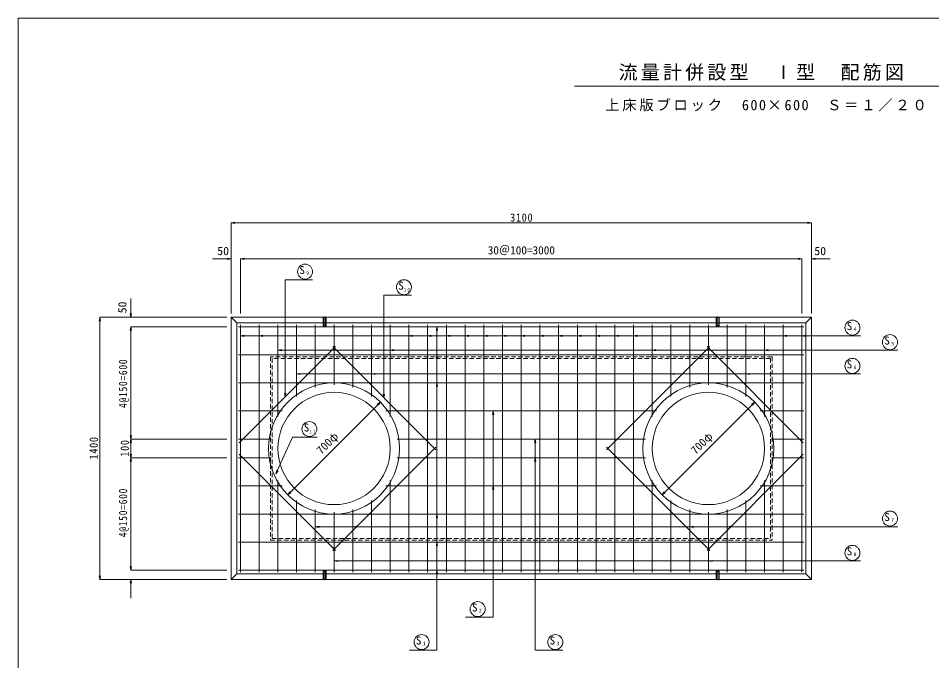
# Model space of a CAD drawing. Units: millimetres at full size, sheet at 1:20; some dimension numbers follow another scale. Extents: x -10763 to 3978, y -2819 to 6691.
# Drawn here: x -3978 to 902, y -611 to 2819 of the extents above; entities that cross this region are included whole.
import ezdxf
from ezdxf.enums import TextEntityAlignment as Align

# ---------------------------------------------------------------- set-up
doc = ezdxf.new("R2010")
doc.units = ezdxf.units.MM
doc.header["$LTSCALE"] = 20
doc.linetypes.add('DASHED1', pattern=[1.8, 1.2, -0.6])
for name, color, linetype, lineweight in [('0-0_図面枠', 4, 'Continuous', 9), ('0-3_鉄筋', 7, 'Continuous', 9), ('0-6_寸法', 4, 'Continuous', 9), ('0-F', 7, 'Continuous', 9), ('1-0', 7, 'Continuous', 9)]:
    doc.layers.add(name, color=color, linetype=linetype, lineweight=lineweight)
doc.styles.add('ＭＳ ゴシック', font='')
doc.styles.get('ＭＳ ゴシック').set_extended_font_data('MS Gothic')

msp = doc.modelspace()

# ---------------------------------------------------------------- linework, layer by layer
at = {"layer": '0-0_図面枠', "color": 3}
for p, q in [((-2811.42, 1192.26), (-2841.42, 1222.26)), ((228.58, 1192.26), (258.58, 1222.26)), ((-2811.42, 1192.26), (-2811.42, -147.74)), ((228.58, 1192.26), (-2811.42, 1192.26)), ((228.58, 1192.26), (228.58, -147.74)), ((-2811.42, -147.74), (-2841.42, -177.74)), ((-2811.42, -147.74), (228.58, -147.74)), ((228.58, -147.74), (258.58, -177.74))]:
    msp.add_line(p, q, dxfattribs=at)
at = {"layer": '0-0_図面枠'}
for p, q in [((-2348.32, 1177.26), (-2348.32, 1222.26)), ((-2341.42, 1226.2), (-2341.42, 1173.31)), ((-2341.42, 1226.2), (-2341.42, 1173.31)), ((-2334.52, 1222.26), (-2334.52, 1177.26)), ((-2334.52, 1222.26), (-2334.52, 1177.26)), ((-248.32, 1222.26), (-248.32, 1177.26)), ((-248.32, 1222.26), (-248.32, 1177.26)), ((-241.42, 1226.2), (-241.42, 1173.31)), ((-241.42, 1226.2), (-241.42, 1173.31)), ((-234.52, 1177.26), (-234.52, 1222.26)), ((-2348.32, 1177.26), (-2349.42, 1178.36)), ((-2348.32, 1177.26), (-2349.42, 1178.36)), ((-2334.52, 1177.26), (-2348.32, 1177.26)), ((-2333.42, 1178.36), (-2334.52, 1177.26)), ((-2333.42, 1178.36), (-2334.52, 1177.26)), ((-249.42, 1178.36), (-248.32, 1177.26)), ((-249.42, 1178.36), (-248.32, 1177.26)), ((-248.32, 1177.26), (-234.52, 1177.26)), ((-234.52, 1177.26), (-233.42, 1178.36)), ((-234.52, 1177.26), (-233.42, 1178.36)), ((-2348.32, -132.74), (-2349.42, -133.84)), ((-2348.32, -132.74), (-2349.42, -133.84)), ((-2348.32, -132.74), (-2348.32, -177.74)), ((-2334.52, -132.74), (-2348.32, -132.74)), ((-2341.42, -181.69), (-2341.42, -128.8)), ((-2341.42, -181.69), (-2341.42, -128.8)), ((-2334.52, -177.74), (-2334.52, -132.74)), ((-2333.42, -133.84), (-2334.52, -132.74)), ((-2334.52, -177.74), (-2334.52, -132.74)), ((-2333.42, -133.84), (-2334.52, -132.74)), ((-249.42, -133.84), (-248.32, -132.74)), ((-249.42, -133.84), (-248.32, -132.74)), ((-248.32, -177.74), (-248.32, -132.74)), ((-248.32, -177.74), (-248.32, -132.74)), ((-248.32, -132.74), (-234.52, -132.74)), ((-241.42, -181.69), (-241.42, -128.8)), ((-241.42, -181.69), (-241.42, -128.8)), ((-234.52, -132.74), (-234.52, -177.74)), ((-234.52, -132.74), (-233.42, -133.84)), ((-234.52, -132.74), (-233.42, -133.84))]:
    msp.add_line(p, q, dxfattribs=at)
at = {"layer": '0-0_図面枠', "color": 7, "linetype": 'DASHED1'}
for p, q in [((48.58, 1012.26), (-2631.42, 1012.26)), ((-2631.42, 1012.26), (-2631.42, 32.26)), ((39.58, 1003.26), (39.58, 41.26)), ((48.58, 1012.26), (48.58, 32.26)), ((-2631.42, 32.26), (48.58, 32.26)), ((-2622.42, 41.26), (39.58, 41.26))]:
    msp.add_line(p, q, dxfattribs=at)
at = {"layer": '0-0_図面枠', "color": 3}
msp.add_lwpolyline([(-2841.42, -177.74), (258.58, -177.74), (258.58, 1222.26), (-2841.42, 1222.26)], close=True, dxfattribs=at)
at = {"layer": '0-0_図面枠'}
for points in [[(-2349.42, 1178.36), (-2349.42, 1222.26), (-2333.42, 1222.26), (-2333.42, 1178.36)], [(-2349.42, 1178.36), (-2349.42, 1222.26), (-2333.42, 1222.26), (-2333.42, 1178.36)], [(-2334.52, 1177.26), (-2348.32, 1177.26), (-2348.32, 1222.26)], [(-233.42, 1178.36), (-233.42, 1222.26), (-249.42, 1222.26), (-249.42, 1178.36)], [(-233.42, 1178.36), (-233.42, 1222.26), (-249.42, 1222.26), (-249.42, 1178.36)], [(-248.32, 1177.26), (-234.52, 1177.26), (-234.52, 1222.26)], [(-2349.42, -133.84), (-2349.42, -177.74), (-2333.42, -177.74), (-2333.42, -133.84)], [(-2349.42, -133.84), (-2349.42, -177.74), (-2333.42, -177.74), (-2333.42, -133.84)], [(-2334.52, -132.74), (-2348.32, -132.74), (-2348.32, -177.74)], [(-233.42, -133.84), (-233.42, -177.74), (-249.42, -177.74), (-249.42, -133.84)], [(-233.42, -133.84), (-233.42, -177.74), (-249.42, -177.74), (-249.42, -133.84)], [(-248.32, -132.74), (-234.52, -132.74), (-234.52, -177.74)]]:
    msp.add_lwpolyline(points, dxfattribs=at)
at = {"layer": '0-0_図面枠', "color": 7, "linetype": 'DASHED1'}
msp.add_lwpolyline([(39.58, 1003.26), (-2622.42, 1003.26), (-2622.42, 41.26)], dxfattribs=at)
at = {"layer": '0-0_図面枠', "color": 3}
for centre in [(-2291.42, 522.26), (-291.42, 522.26)]:
    msp.add_circle(centre, 300, dxfattribs=at)
at = {"layer": '0-3_鉄筋'}
for p, q in [((-2791.42, 1534.98), (-2771.72, 1538.45)), ((-2791.42, 1534.98), (-2771.72, 1531.51)), ((208.58, 1534.98), (188.89, 1538.45)), ((208.58, 1534.98), (188.89, 1531.51)), ((-2553.26, 797.81), (-2556.74, 817.51)), ((-2553.26, 797.81), (-2549.79, 817.51)), ((-2024.85, 793.09), (-2028.32, 812.79)), ((-2024.85, 793.09), (-2021.38, 812.79))]:
    msp.add_line(p, q, dxfattribs=at)
at = {"layer": '0-3_鉄筋', "color": 4}
for p, q in [((-2791.42, 1534.98), (208.58, 1534.98)), ((-2791.42, 1534.98), (-2791.42, 1243.3)), ((208.58, 1534.98), (208.58, 1243.3))]:
    msp.add_line(p, q, dxfattribs=at)
at = {"layer": '0-3_鉄筋', "color": 2}
for p, q in [((-2801.42, 1172.26), (-1291.42, 1172.26)), ((-2791.42, 1182.26), (-2791.42, -137.74)), ((-2691.42, 1182.26), (-2691.42, -137.74)), ((-2591.42, 1182.26), (-2591.42, 692.53)), ((-2491.42, 1182.26), (-2491.42, 799.48)), ((-2391.42, 1182.26), (-2391.42, 847.67)), ((-2291.42, 1182.26), (-2291.42, 862.26)), ((-2191.42, 1182.26), (-2191.42, 847.67)), ((-2091.42, 1182.26), (-2091.42, 799.48)), ((-1991.42, 1182.26), (-1991.42, 692.53)), ((-1891.42, 1182.26), (-1891.42, -137.74)), ((-1791.42, 1182.26), (-1791.42, -137.74)), ((-1691.42, 1182.26), (-1691.42, -137.74)), ((-1591.42, 1182.26), (-1591.42, -137.74)), ((-1491.42, 1182.26), (-1491.42, -137.74)), ((-1391.42, 1182.26), (-1391.42, -137.74)), ((-1291.42, 1182.26), (-1291.42, -137.74)), ((218.58, 1172.26), (-1291.42, 1172.26)), ((-1191.42, 1182.26), (-1191.42, -137.74)), ((-1091.42, 1182.26), (-1091.42, -137.74)), ((-991.42, 1182.26), (-991.42, -137.74)), ((-891.42, 1182.26), (-891.42, -137.74)), ((-791.42, 1182.26), (-791.42, -137.74)), ((-691.42, 1182.26), (-691.42, -137.74)), ((-591.42, 1182.26), (-591.42, 692.53)), ((-491.42, 1182.26), (-491.42, 799.48)), ((-391.42, 1182.26), (-391.42, 847.67)), ((-291.42, 1182.26), (-291.42, 862.26)), ((-191.42, 1182.26), (-191.42, 847.67)), ((-91.42, 1182.26), (-91.42, 799.48)), ((8.58, 1182.26), (8.58, 692.53)), ((108.58, 1182.26), (108.58, -137.74)), ((208.58, 1182.26), (208.58, -137.74)), ((-2284.34, 1066.73), (-2798.49, 552.59)), ((-1746.94, 515.19), (-2298.49, 1066.73)), ((-835.89, 515.19), (-284.34, 1066.73)), ((-298.49, 1066.73), (215.66, 552.59)), ((-2801.42, 1022.26), (-1291.42, 1022.26)), ((218.58, 1022.26), (-1291.42, 1022.26)), ((-2801.42, 872.26), (-1291.42, 872.26)), ((218.58, 872.26), (-1291.42, 872.26)), ((-2801.42, 722.26), (-2568.64, 722.26)), ((-2014.19, 722.26), (-1291.42, 722.26)), ((-568.64, 722.26), (-1291.42, 722.26)), ((218.58, 722.26), (-14.19, 722.26)), ((-2801.42, 572.26), (-2627.83, 572.26)), ((-1955.01, 572.26), (-1291.42, 572.26)), ((-627.83, 572.26), (-1291.42, 572.26)), ((218.58, 572.26), (44.99, 572.26)), ((-2798.49, 491.93), (-2284.34, -22.22)), ((-2298.49, -22.22), (-1746.94, 529.33)), ((-284.34, -22.22), (-835.89, 529.33)), ((215.66, 491.93), (-298.49, -22.22)), ((-2801.42, 472.26), (-2627.83, 472.26)), ((-1955.01, 472.26), (-1291.42, 472.26)), ((-627.83, 472.26), (-1291.42, 472.26)), ((218.58, 472.26), (44.99, 472.26)), ((-2591.42, 351.98), (-2591.42, -137.74)), ((-1991.42, 351.98), (-1991.42, -137.74)), ((-591.42, 351.98), (-591.42, -137.74)), ((8.58, 351.98), (8.58, -137.74)), ((-2801.42, 322.26), (-2568.64, 322.26)), ((-2014.19, 322.26), (-1291.42, 322.26)), ((-568.64, 322.26), (-1291.42, 322.26)), ((218.58, 322.26), (-14.19, 322.26)), ((-2491.42, 245.03), (-2491.42, -137.74)), ((-2091.42, 245.03), (-2091.42, -137.74)), ((-491.42, 245.03), (-491.42, -137.74)), ((-91.42, 245.03), (-91.42, -137.74)), ((-2391.42, 196.85), (-2391.42, -137.74)), ((-2191.42, 196.85), (-2191.42, -137.74)), ((-391.42, 196.85), (-391.42, -137.74)), ((-191.42, 196.85), (-191.42, -137.74)), ((-2801.42, 172.26), (-1291.42, 172.26)), ((-2291.42, 182.26), (-2291.42, -137.74)), ((218.58, 172.26), (-1291.42, 172.26)), ((-291.42, 182.26), (-291.42, -137.74)), ((-2801.42, 22.26), (-1291.42, 22.26)), ((218.58, 22.26), (-1291.42, 22.26)), ((-2801.42, -127.74), (-1291.42, -127.74)), ((218.58, -127.74), (-1291.42, -127.74))]:
    msp.add_line(p, q, dxfattribs=at)
for centre in [(-2291.42, 522.26), (-291.42, 522.26)]:
    msp.add_circle(centre, 350, dxfattribs=at)
at = {"layer": '0-6_寸法'}
for p, q in [((-2841.42, 1726.24), (-2821.72, 1729.72)), ((258.58, 1726.24), (-2841.42, 1726.24)), ((-2841.42, 1726.24), (-2821.72, 1722.77)), ((-2841.42, 1726.24), (-2841.42, 1534.98)), ((258.58, 1726.24), (238.89, 1729.72)), ((258.58, 1726.24), (238.89, 1722.77)), ((258.58, 1726.24), (258.58, 1534.98)), ((-2841.42, 1534.98), (-2941.42, 1534.98)), ((-2841.42, 1534.98), (-2861.11, 1538.45)), ((-2841.42, 1534.98), (-2861.11, 1531.51)), ((-2841.42, 1534.98), (-2841.42, 1243.3)), ((258.58, 1534.98), (278.28, 1538.45)), ((258.58, 1534.98), (358.58, 1534.98)), ((258.58, 1534.98), (278.28, 1531.51)), ((258.58, 1534.98), (258.58, 1243.3)), ((-3377.28, 1222.26), (-3377.28, 1322.26)), ((-3542.89, 1222.26), (-3546.36, 1202.56)), ((-3542.89, 1222.26), (-3542.89, -177.74)), ((-3542.89, 1222.26), (-3539.42, 1202.56)), ((-3542.89, 1222.26), (-3377.28, 1222.26)), ((-3377.28, 1222.26), (-3380.76, 1241.95)), ((-3377.28, 1222.26), (-3373.81, 1241.95)), ((-3377.28, 1222.26), (-2864.86, 1222.26)), ((-3377.28, 1172.26), (-3380.76, 1152.56)), ((-3377.28, 572.26), (-3377.28, 1172.26)), ((-3377.28, 1172.26), (-3377.28, 1072.26)), ((-3377.28, 1172.26), (-3373.81, 1152.56)), ((-3377.28, 1172.26), (-2864.86, 1172.26)), ((-2043.93, 769.74), (-2538.9, 274.77)), ((-2043.93, 769.74), (-2060.31, 758.27)), ((-2043.93, 769.74), (-2055.4, 753.36)), ((-43.93, 769.74), (-538.9, 274.77)), ((-43.93, 769.74), (-60.31, 758.27)), ((-43.93, 769.74), (-55.4, 753.36)), ((-3377.28, 572.26), (-3377.28, 672.26)), ((-3377.28, 572.26), (-3380.76, 591.95)), ((-3377.28, 572.26), (-3373.81, 591.95)), ((-3377.28, 572.26), (-3380.76, 552.56)), ((-3377.28, 472.26), (-3377.28, 572.26)), ((-3377.28, 472.26), (-3377.28, 572.26)), ((-3377.28, 572.26), (-3377.28, 472.26)), ((-3377.28, 572.26), (-3373.81, 552.56)), ((-3377.28, 572.26), (-2864.86, 572.26)), ((-3377.28, 472.26), (-3380.76, 491.95)), ((-3377.28, 472.26), (-3380.76, 452.56)), ((-3377.28, 472.26), (-3377.28, 372.26)), ((-3377.28, 472.26), (-3373.81, 452.56)), ((-3377.28, 472.26), (-2864.86, 472.26)), ((-2538.9, 274.77), (-2527.43, 291.15)), ((-2538.9, 274.77), (-2522.52, 286.24)), ((-538.9, 274.77), (-527.43, 291.15)), ((-538.9, 274.77), (-522.52, 286.24)), ((-3377.28, -127.74), (-3377.28, 185.85)), ((-3377.28, 22.26), (-3377.28, -77.74)), ((-3377.28, -127.74), (-3377.28, -27.74)), ((-3377.28, -127.74), (-3380.76, -108.05)), ((-3377.28, -127.74), (-3373.81, -108.05)), ((-3377.28, -127.74), (-2864.86, -127.74)), ((-3542.89, -177.74), (-3546.36, -158.05)), ((-3542.89, -177.74), (-3539.42, -158.05)), ((-3542.89, -177.74), (-3377.28, -177.74)), ((-3377.28, -177.74), (-3380.76, -197.44)), ((-3377.28, -177.74), (-3377.28, -277.74)), ((-3377.28, -177.74), (-3373.81, -197.44)), ((-3377.28, -177.74), (-2864.86, -177.74))]:
    msp.add_line(p, q, dxfattribs=at)
at = {"layer": '0-6_寸法', "color": 7}
for p, q in [((-2601.83, 386.16), (-2512.48, 582.74)), ((-2512.48, 582.74), (-2380.7, 582.74)), ((-2601.83, 386.16), (-2596.85, 405.52)), ((-2601.83, 386.16), (-2590.52, 402.65))]:
    msp.add_line(p, q, dxfattribs=at)
at = {"layer": '0-6_寸法'}
msp.add_lwpolyline([(-3377.28, 172.26), (-3377.28, 472.26), (-3373.81, 491.95)], dxfattribs=at)
at = {"layer": '0-F'}
for p, q in [((-2553.26, 1423.13), (-2406.21, 1423.13)), ((-2553.26, 797.81), (-2553.26, 1423.13)), ((-2024.85, 1339.7), (-1877.8, 1339.7)), ((-2024.85, 793.09), (-2024.85, 1339.7)), ((-1741.42, 1172.26), (-1744.89, 1152.56)), ((-1741.42, 1172.26), (-1741.42, -554.47)), ((-1741.42, 1172.26), (-1737.94, 1152.56)), ((-2791.42, 1124.08), (-2771.72, 1127.55)), ((-2791.42, 1124.08), (520.43, 1124.08)), ((-2791.42, 1124.08), (-2771.72, 1120.6)), ((-2691.42, 1124.08), (-2671.72, 1127.55)), ((-2691.42, 1124.08), (-2671.72, 1120.6)), ((-1891.42, 1124.08), (-1871.72, 1127.55)), ((-1891.42, 1124.08), (-1871.72, 1120.6)), ((-1791.42, 1124.08), (-1771.72, 1127.55)), ((-1791.42, 1124.08), (-1771.72, 1120.6)), ((-1691.42, 1124.08), (-1671.72, 1127.55)), ((-1691.42, 1124.08), (-1671.72, 1120.6)), ((-1591.42, 1124.08), (-1571.72, 1127.55)), ((-1591.42, 1124.08), (-1571.72, 1120.6)), ((-1491.42, 1124.08), (-1471.72, 1127.55)), ((-1491.42, 1124.08), (-1471.72, 1120.6)), ((-1391.42, 1124.08), (-1371.72, 1127.55)), ((-1391.42, 1124.08), (-1371.72, 1120.6)), ((-1291.42, 1124.08), (-1271.72, 1127.55)), ((-1291.42, 1124.08), (-1271.72, 1120.6)), ((-1191.42, 1124.08), (-1171.72, 1127.55)), ((-1191.42, 1124.08), (-1171.72, 1120.6)), ((-1091.42, 1124.08), (-1071.72, 1127.55)), ((-1091.42, 1124.08), (-1071.72, 1120.6)), ((-991.42, 1124.08), (-971.72, 1127.55)), ((-991.42, 1124.08), (-971.72, 1120.6)), ((-891.42, 1124.08), (-871.72, 1127.55)), ((-891.42, 1124.08), (-871.72, 1120.6)), ((-791.42, 1124.08), (-771.72, 1127.55)), ((-791.42, 1124.08), (-771.72, 1120.6)), ((-691.42, 1124.08), (-671.72, 1127.55)), ((-691.42, 1124.08), (-671.72, 1120.6)), ((108.58, 1124.08), (128.28, 1127.55)), ((108.58, 1124.08), (128.28, 1120.6)), ((208.58, 1124.08), (228.28, 1127.55)), ((208.58, 1124.08), (228.28, 1120.6)), ((-2591.42, 1046.61), (-2571.72, 1050.09)), ((-2591.42, 1046.61), (721.13, 1046.61)), ((-2591.42, 1046.61), (-2571.72, 1043.14)), ((-1991.42, 1046.61), (-1971.72, 1050.09)), ((-1991.42, 1046.61), (-1971.72, 1043.14)), ((-591.42, 1046.61), (-571.72, 1050.09)), ((-591.42, 1046.61), (-571.72, 1043.14)), ((8.58, 1046.61), (28.28, 1050.09)), ((8.58, 1046.61), (28.28, 1043.14)), ((-1741.42, 1022.26), (-1744.89, 1002.56)), ((-1741.42, 1022.26), (-1737.94, 1002.56)), ((-2491.42, 919.77), (-2471.72, 923.24)), ((-2491.42, 919.77), (520.43, 919.77)), ((-2491.42, 919.77), (-2471.72, 916.3)), ((-2091.42, 919.77), (-2071.72, 923.24)), ((-2091.42, 919.77), (-2071.72, 916.3)), ((-491.42, 919.77), (-471.72, 923.24)), ((-491.42, 919.77), (-471.72, 916.3)), ((-91.42, 919.77), (-71.72, 923.24)), ((-91.42, 919.77), (-71.72, 916.3)), ((-1741.42, 872.26), (-1744.89, 852.56)), ((-1741.42, 872.26), (-1737.94, 852.56)), ((-1441.95, 722.26), (-1445.42, 702.56)), ((-1441.95, 722.26), (-1441.95, -378.29)), ((-1441.95, 722.26), (-1438.48, 702.56)), ((-1216.28, 572.26), (-1219.76, 552.56)), ((-1216.28, 572.26), (-1216.28, -554.47)), ((-1216.28, 572.26), (-1212.81, 552.56)), ((-1216.28, 472.26), (-1219.76, 452.56)), ((-1216.28, 472.26), (-1212.81, 452.56)), ((-1441.95, 322.26), (-1445.42, 302.56)), ((-1441.95, 322.26), (-1438.48, 302.56)), ((-1741.42, 172.26), (-1744.89, 152.56)), ((-1741.42, 172.26), (-1737.94, 152.56)), ((-2391.42, 104.65), (-2371.72, 108.13)), ((-2391.42, 104.65), (721.13, 104.65)), ((-2391.42, 104.65), (-2371.72, 101.18)), ((-2191.42, 104.65), (-2171.72, 108.13)), ((-2191.42, 104.65), (-2171.72, 101.18)), ((-391.42, 104.65), (-371.72, 108.13)), ((-391.42, 104.65), (-371.72, 101.18)), ((-191.42, 104.65), (-171.72, 108.13)), ((-191.42, 104.65), (-171.72, 101.18)), ((-1741.42, 22.26), (-1744.89, 2.56)), ((-1741.42, 22.26), (-1737.94, 2.56)), ((-2291.42, -78.5), (-2271.72, -75.03)), ((-2291.42, -78.5), (520.43, -78.5)), ((-2291.42, -78.5), (-2271.72, -81.97)), ((-291.42, -78.5), (-271.72, -75.03)), ((-291.42, -78.5), (-271.72, -81.97)), ((-1741.42, -127.74), (-1744.89, -147.44)), ((-1741.42, -127.74), (-1737.94, -147.44)), ((-1441.95, -378.29), (-1589, -378.29)), ((-1741.42, -554.47), (-1888.47, -554.47)), ((-1216.28, -554.47), (-1069.23, -554.47))]:
    msp.add_line(p, q, dxfattribs=at)
at = {"layer": '0-F', "color": 4}
for centre in [(-2446.31, 1466.26), (-1917.9, 1382.83), (477.97, 1167.21), (678.67, 1089.75), (477.97, 962.9), (-2423.16, 625.87), (678.67, 147.79), (477.97, -35.37), (-1524.12, -335.16), (-1823.59, -511.33), (-1109.33, -511.33)]:
    msp.add_circle(centre, 40.21, dxfattribs=at)
at = {"layer": '1-0', "color": 5}
for p, q in [((-3978.45, 2818.65), (-3978.45, -2818.65)), ((3978.45, 2818.65), (-3978.45, 2818.65))]:
    msp.add_line(p, q, dxfattribs=at)
at = {"layer": '1-0'}
msp.add_line((-1006.29, 2455.59), (1016.54, 2455.59), dxfattribs=at)

# ---------------------------------------------------------------- texts
at = {"layer": '0-3_鉄筋', "style": 'ＭＳ ゴシック'}
msp.add_text('30＠100=3000', height=43.99, dxfattribs=at).set_placement((-1470.42, 1544.98), align=Align.BOTTOM_LEFT)
at = {"layer": '0-6_寸法', "color": 7, "style": 'ＭＳ ゴシック', "width": 1.05}
for p in [(-2915.31, 1541.07), (274.48, 1541.07)]:
    msp.add_text('50', height=43.99, dxfattribs=at).set_placement(p, align=Align.BOTTOM_LEFT)
msp.add_text('50', height=43.99, rotation=90, dxfattribs=at).set_placement((-3387.28, 1243.65), align=Align.BOTTOM_LEFT)
at = {"layer": '0-6_寸法', "color": 7, "style": 'ＭＳ ゴシック'}
for p in [(-2350.11, 477.71), (-350.11, 477.71)]:
    msp.add_text('700φ', height=43.99, rotation=45, dxfattribs=at).set_placement(p, align=Align.BOTTOM_LEFT)
at = {"layer": '0-6_寸法', "color": 7, "insert": (-1350.42, 1732.34), "char_height": 43.99, "attachment_point": 7, "style": 'ＭＳ ゴシック'}
msp.add_mtext('\\T1.15;\\W0.9;3100', dxfattribs=at)
at = {"layer": '0-6_寸法', "color": 7, "char_height": 43.99, "attachment_point": 7, "rotation": 90, "style": 'ＭＳ ゴシック'}
for s, insert in [('\\T1.15;\\W0.85;4@150=600', (-3387.28, 738.26)), ('\\T1.15;\\W0.9;1400', (-3552.89, 463.26)), ('\\T1.15;\\W0.9;100', (-3387.28, 478.26)), ('\\T1.15;\\W0.85;4@150=600', (-3387.28, 48.44))]:
    msp.add_mtext(s, dxfattribs=dict(at, insert=insert))
at = {"layer": '0-F', "style": 'ＭＳ ゴシック'}
for s, height, p in [('S', 42.77, (-2476.43, 1440.34)), ('9', 19.55, (-2439.86, 1442.98)), ('S', 42.77, (-1948.02, 1356.91)), ('S', 42.77, (447.85, 1141.29)), ('4', 19.55, (484.42, 1143.93)), ('S', 42.77, (648.54, 1063.83)), ('5', 19.55, (685.12, 1066.47)), ('S', 42.77, (447.85, 936.98)), ('6', 19.55, (484.42, 939.62)), ('S', 42.77, (-2453.29, 599.95)), ('S', 42.77, (648.54, 121.87)), ('7', 19.55, (685.12, 124.51)), ('S', 42.77, (447.85, -61.29)), ('8', 19.55, (484.42, -58.65)), ('S', 42.77, (-1554.24, -361.08)), ('2', 19.55, (-1517.67, -358.44)), ('S', 42.77, (-1853.71, -537.25)), ('S', 42.77, (-1139.45, -537.25)), ('1', 19.55, (-1817.13, -534.61)), ('3', 19.55, (-1102.88, -534.61))]:
    msp.add_text(s, height=height, dxfattribs=at).set_placement(p, align=Align.BOTTOM_LEFT)
at = {"layer": '0-F', "char_height": 19.55, "attachment_point": 7, "style": 'ＭＳ ゴシック'}
for s, insert in [('\\T1.37;\\W0.9;10', (-1919.25, 1359.55)), ('\\T1.37;\\W0.9;11', (-2424.51, 602.59))]:
    msp.add_mtext(s, dxfattribs=dict(at, insert=insert))
at = {"layer": '1-0', "attachment_point": 7, "style": 'ＭＳ ゴシック'}
for s, insert, char_height in [('\\T1.17;流量計併設型\u3000Ⅰ型\u3000配筋図', (-771.07, 2484.86), 74.29), ('\\T1.2;上床版ブロック\u3000600×600\u3000Ｓ＝１／２０', (-842.66, 2321.29), 55.76)]:
    msp.add_mtext(s, dxfattribs=dict(at, insert=insert, char_height=char_height))

doc.saveas('drawing.dxf')
